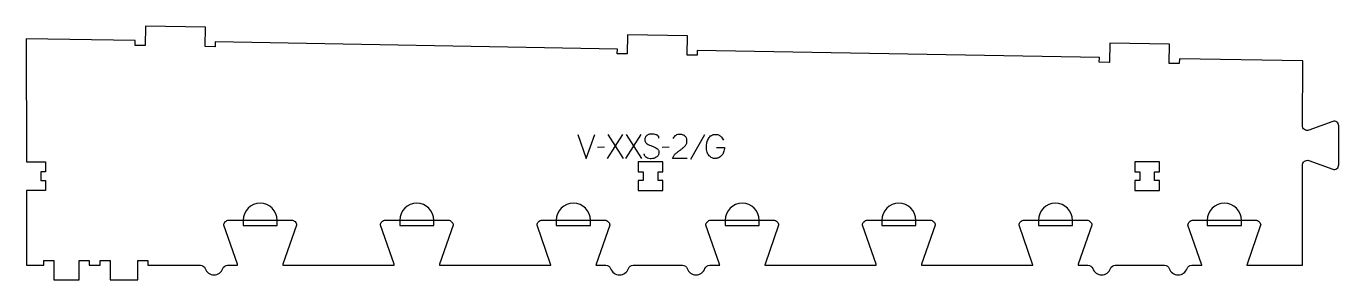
# Model space of a CAD drawing. Extents: x 0 to 1634, y 0 to 315.
import ezdxf

# ---------------------------------------------------------------- set-up
doc = ezdxf.new("R2010")
doc.units = 0
for name, color, linetype in [('1_ANYTOOL_1MMDEEP_LABELS_S', 2, 'CONTINUOUS'), ('3_ANYTOOL_CUTTHROUGH_INSID', 4, 'CONTINUOUS'), ('4_ANYTOOL_CUTTHROUGH_OUTSI', 5, 'CONTINUOUS'), ('5_ANYTOOL_HALF_MILL_9MM_IN', 3, 'CONTINUOUS')]:
    doc.layers.add(name, color=color, linetype=linetype)

msp = doc.modelspace()

# ---------------------------------------------------------------- linework, layer by layer
at = {"layer": '1_ANYTOOL_1MMDEEP_LABELS_S'}
for p, q in [((742.063702, 180.725649), (723.163702, 150.725649)), ((743.306559, 150.725649), (724.363702, 180.725649)), ((764.777988, 180.725649), (745.877988, 150.725649)), ((766.020845, 150.725649), (747.077988, 180.725649)), ((844.020845, 180.254221), (826.835131, 149.482792)), ((719.735131, 164.611363), (710.949417, 164.525649)), ((800.220845, 164.611363), (791.435131, 164.525649))]:
    msp.add_line(p, q, dxfattribs=at)
msp.add_lwpolyline([(686.606559, 180.725649), (696.977988, 150.725649), (707.520845, 180.725649)], dxfattribs=at)
for points in [[(787.406559, 176.139935, 0.071867), (787.213446, 177.476542, 0.100684), (786.586917, 178.657792, 0.047558), (786.112363, 179.134242, 0.038563), (785.562363, 179.522971, 0.037928), (784.865175, 179.870439, 0.026634), (784.127988, 180.125649, 0.028461), (781.104655, 180.811632, 0.041577), (778.020845, 181.068506, 0.036938), (776.518485, 180.957367, 0.041531), (775.052988, 180.613149, 0.041583), (773.675611, 180.035941, 0.038125), (772.406559, 179.247078, 0.057611), (771.336407, 178.255173, 0.065808), (770.542274, 177.034578, 0.06469), (770.064778, 175.575023, 0.046778), (769.920845, 174.039935, 0.052235), (770.083201, 172.490093, 0.075448), (770.627988, 171.039935, 0.076671), (771.54408, 169.866882, 0.061023), (772.749417, 168.982792, 0.021951), (775.778271, 167.455446, 0.018213), (778.920845, 166.175649, -0.02405), (782.02233, 164.870187, -0.02981), (784.963702, 163.239935, -0.068439), (786.105004, 162.274004, -0.079282), (786.913702, 161.022078, -0.076308), (787.338702, 159.443396, -0.047772), (787.363702, 157.797078, -0.046243), (787.070468, 156.116118, -0.06359), (786.420845, 154.545292, -0.064671), (785.448021, 153.261103, -0.057073), (784.192274, 152.247078, -0.067522), (781.223965, 150.884167, -0.070793), (777.999417, 150.382792, -0.064027), (774.860401, 150.745307, -0.070447), (771.935131, 151.925649, -0.054374), (770.776714, 152.775282, -0.074742), (769.877988, 153.886363, -0.075199), (769.354981, 155.192742, -0.057737), (769.192274, 156.597078)], [(822.806559, 150.768506), (804.506559, 150.811363, -0.034491), (805.169338, 152.558695, -0.037732), (806.076202, 154.191721, -0.037744), (807.215497, 155.666357, -0.03482), (808.556559, 156.961363, -0.00859), (811.515784, 159.359946, -0.008791), (814.556559, 161.654221, 0.020588), (817.375848, 163.887663, 0.025206), (819.977988, 166.368506, 0.046908), (820.998583, 167.669748, 0.051091), (821.745845, 169.143506, 0.050722), (822.194578, 170.791681, 0.041139), (822.335131, 172.497078, 0.039396), (822.192486, 174.304664, 0.058519), (821.702988, 176.043506, 0.060358), (820.91243, 177.450622, 0.061397), (819.806559, 178.625649, 0.048006), (818.450602, 179.547609, 0.045901), (816.945845, 180.200649, 0.045216), (815.205784, 180.603209, 0.034258), (813.420845, 180.725649, 0.055622), (810.786275, 180.431662, 0.079896), (808.342274, 179.450649, 0.080617), (806.372886, 177.784949, 0.060287), (804.935131, 175.625649)], [(859.235131, 164.525649), (869.006559, 164.482792, -0.031732), (868.738449, 161.47539, -0.048764), (867.994059, 158.557792, -0.050291), (866.884347, 156.247284, -0.060119), (865.299417, 154.239935, -0.036578), (863.567397, 152.753518, -0.050793), (861.608345, 151.593506, -0.051881), (859.655328, 150.925762, -0.053919), (857.606559, 150.682792, -0.055881), (855.571412, 150.889736, -0.055271), (853.631559, 151.539935, -0.05403), (851.705583, 152.699128, -0.038531), (850.020845, 154.197078, -0.067281), (848.473132, 156.308092, -0.049165), (847.449417, 158.729221, -0.047412), (846.77649, 161.933139, -0.028075), (846.592274, 165.211363, -0.03109), (846.7598, 167.902943, -0.031496), (847.261917, 170.552435, -0.031425), (848.112789, 173.180679, -0.02824), (849.270845, 175.689935, -0.064555), (850.799649, 177.84146, -0.078906), (852.865488, 179.466721, -0.076878), (855.489089, 180.44127, -0.050594), (858.292274, 180.725649, -0.039946), (859.951835, 180.592852, -0.052714), (861.554774, 180.157792, -0.053511), (862.937971, 179.442458, -0.05153), (864.142274, 178.454221, -0.040443), (866.182498, 176.031079, -0.04035), (867.806559, 173.311363)]]:
    msp.add_lwpolyline(points, format="xyb", dxfattribs=at)
at = {"layer": '3_ANYTOOL_CUTTHROUGH_INSID'}
for points in [[(767.813202, 123.456456), (761.813202, 123.456456), (761.813202, 110.956456), (792.313202, 110.956456), (792.313202, 123.456456), (786.313202, 123.456456), (786.313202, 133.956456), (792.313202, 133.956456), (792.313202, 146.456456), (761.813202, 146.456456), (761.813202, 133.956456), (767.813202, 133.956456)], [(1385.813202, 123.456456), (1379.813202, 123.456456), (1379.813202, 110.956456), (1410.313202, 110.956456), (1410.313202, 123.456456), (1404.313202, 123.456456), (1404.313202, 133.956456), (1410.313202, 133.956456), (1410.313202, 146.456456), (1379.813202, 146.456456), (1379.813202, 133.956456), (1385.813202, 133.956456)]]:
    msp.add_lwpolyline(points, close=True, dxfattribs=at)
at = {"layer": '4_ANYTOOL_CUTTHROUGH_OUTSI'}
msp.add_lwpolyline([(135.688157, 297.329981), (0, 299.698867), (0.182528, 146.456456), (23.906117, 146.456456, -0.414214), (24.156117, 146.206456), (24.156117, 134.206456, -0.414214), (23.906117, 133.956456), (18.156117, 133.956456), (18.156117, 123.456456), (23.906117, 123.456456, -0.414214), (24.156117, 123.206456), (24.156117, 111.206456, -0.414214), (23.906117, 110.956456), (0.221959, 110.956456), (0.312958, 18.000039), (21.814055, 18.003357), (21.813202, 23.766015, -0.414257), (22.063202, 24.016052), (34.063202, 24.016052, -0.414214), (34.313202, 23.766052), (34.313202, 0), (65.902202, 0), (65.902202, 23.766052, -0.414214), (66.152202, 24.016052), (78.152202, 24.016052, -0.414259), (78.402202, 23.766013), (78.401315, 18.013745), (91.81409, 18.014191), (91.813202, 23.766013, -0.414259), (92.063202, 24.016052), (104.063202, 24.016052, -0.414214), (104.313202, 23.766052), (104.313202, 0), (138.813202, 0), (138.813202, 23.766052, -0.414214), (139.063202, 24.016052), (151.063202, 24.016052, -0.414259), (151.313202, 23.766013), (151.312316, 18.023367), (204.063094, 18.036425), (216.717574, 18.045569, -0.317837), (222.610221, 13.878903, 0.707107), (244.766234, 13.878903, -0.317837), (250.65879, 18.045569), (263.057508, 18.045569, 0.06141), (262.822598, 19.44044), (245.927065, 67.712982, -0.084368), (245.913029, 67.795569, -0.414214), (252.163029, 74.045569), (330.163029, 74.045569, -0.414214), (336.413029, 67.795569, -0.084368), (336.398994, 67.712982), (319.499881, 19.429374, 0.060861), (319.268712, 18.045485), (457.957405, 18.000084, 0.061503), (457.722771, 19.39487), (440.827238, 67.667412, -0.084368), (440.813202, 67.75, -0.414214), (447.063202, 74), (525.063202, 74, -0.414214), (531.313202, 67.75, -0.084368), (531.299167, 67.667412), (514.400054, 19.383805, 0.0608), (514.168723, 18), (652.857681, 18, 0.06141), (652.622771, 19.39487), (635.727238, 67.667412, -0.084368), (635.713202, 67.75, -0.414214), (641.963202, 74), (719.963202, 74, -0.414214), (726.213202, 67.75, -0.084368), (726.199167, 67.667412), (709.300054, 19.383805, 0.06085), (709.068866, 18), (721.46843, 18, -0.317837), (727.360987, 13.833333, 0.707107), (749.516999, 13.833333, -0.317837), (755.409556, 18), (768.063202, 18), (804.063598, 18), (816.71843, 18, -0.317837), (822.610987, 13.833333, 0.707107), (844.766999, 13.833333, -0.317837), (850.659556, 18), (863.057896, 18, 0.061335), (862.822771, 19.39487), (845.927238, 67.667412, -0.084368), (845.913202, 67.75, -0.414214), (852.163202, 74), (930.163202, 74, -0.414214), (936.413202, 67.75, -0.084368), (936.399167, 67.667412), (919.500054, 19.383805, 0.0608), (919.268723, 18), (1057.957681, 18, 0.06141), (1057.722771, 19.39487), (1040.827238, 67.667412, -0.084368), (1040.813202, 67.75, -0.414214), (1047.063202, 74), (1125.063202, 74, -0.414214), (1131.313202, 67.75, -0.084368), (1131.299167, 67.667412), (1114.400054, 19.383805, 0.0608), (1114.168723, 18), (1252.857681, 18, 0.06141), (1252.622771, 19.39487), (1235.727238, 67.667412, -0.084368), (1235.713202, 67.75, -0.414214), (1241.963202, 74), (1319.963202, 74, -0.414214), (1326.213202, 67.75, -0.084368), (1326.199167, 67.667412), (1309.300054, 19.383805, 0.0609), (1309.069009, 18), (1321.46843, 18, -0.317837), (1327.360987, 13.833333, 0.317837), (1338.438993, 6, 0.317837), (1349.516999, 13.833333, -0.317837), (1355.409556, 18), (1368.063202, 18), (1404.063598, 18), (1416.71843, 18, -0.317837), (1422.610987, 13.833333, 0.707107), (1444.766999, 13.833333, -0.317837), (1450.659556, 18), (1463.057896, 18, 0.061335), (1462.822771, 19.39487), (1445.927238, 67.667412, -0.084368), (1445.913202, 67.75, -0.414214), (1452.163202, 74), (1530.163202, 74, -0.414214), (1536.413202, 67.75, -0.084368), (1536.399167, 67.667412), (1519.500054, 19.383805, 0.0608), (1519.268723, 18), (1588.363202, 18), (1588.362969, 142.269242, -0.237079), (1590.882153, 147.283573, -0.237079), (1596.408893, 148.255657, -0.015604), (1596.423689, 148.25071), (1626.199674, 137.25118, 0.236338), (1631.269407, 138.1502, 0.237079), (1633.587056, 142.763383), (1633.586601, 191.269468, 0.237079), (1631.268951, 195.882653, 0.237101), (1626.184577, 196.776741), (1596.423693, 185.781692, -0.015608), (1596.408893, 185.776744, -0.237079), (1590.882153, 186.748827, -0.23708), (1588.36297, 191.763665), (1588.688183, 271.964029), (1435.173, 274.644081), (1435.072665, 268.894958, -0.414214), (1434.818341, 268.649358), (1422.820168, 268.858753, -0.414214), (1422.574568, 269.113077), (1422.988996, 292.859548), (1348.500343, 294.159753), (1348.085917, 270.413404, -0.414214), (1347.831593, 270.167804), (1335.83342, 270.377199, -0.414214), (1335.58782, 270.631523), (1335.688157, 276.380753), (835.173, 285.118695), (835.072665, 279.369572, -0.414214), (834.818341, 279.123973), (822.820168, 279.333367, -0.414214), (822.574568, 279.587691), (822.988996, 303.334163), (748.500343, 304.634367), (748.085917, 280.888018, -0.414214), (747.831593, 280.642418), (735.83342, 280.851813, -0.414214), (735.58782, 281.106137), (735.688157, 286.855367), (235.173, 295.59331), (235.072665, 289.844187, -0.414214), (234.818341, 289.598587), (222.820168, 289.807981, -0.414214), (222.574568, 290.062306), (222.988996, 313.808777), (148.500343, 315.108981), (148.085917, 291.362632, -0.414214), (147.831593, 291.117033), (135.83342, 291.326427, -0.414214), (135.58782, 291.580751)], format="xyb", close=True, dxfattribs=at)
at = {"layer": '5_ANYTOOL_HALF_MILL_9MM_IN'}
for points in [[(312.413152, 73.796112, 0.997832), (269.913252, 73.796112, 0.000271), (269.913048, 73.670841, 0.000271), (269.91298, 73.54557), (269.913252, 67.545569), (312.413153, 67.545569)], [(507.313202, 73.5), (507.313202, 73.75, 1), (464.813202, 73.75), (464.813202, 67.5), (507.313202, 67.5)], [(702.213202, 73.5), (702.213202, 73.75, 1), (659.713202, 73.75), (659.713202, 67.5), (702.213202, 67.5)], [(912.413202, 73.5), (912.413202, 73.75, 1), (869.913202, 73.75), (869.913202, 67.5), (912.413202, 67.5)], [(1107.313202, 73.5), (1107.313202, 73.75, 1), (1064.813202, 73.75), (1064.813202, 67.5), (1107.313202, 67.5)], [(1302.213202, 73.5), (1302.213202, 73.75, 1), (1259.713202, 73.75), (1259.713202, 67.5), (1302.213202, 67.5)], [(1512.413202, 73.5), (1512.413202, 73.75, 1), (1469.913202, 73.75), (1469.913202, 67.5), (1512.413202, 67.5)]]:
    msp.add_lwpolyline(points, format="xyb", close=True, dxfattribs=at)

doc.saveas('drawing.dxf')
